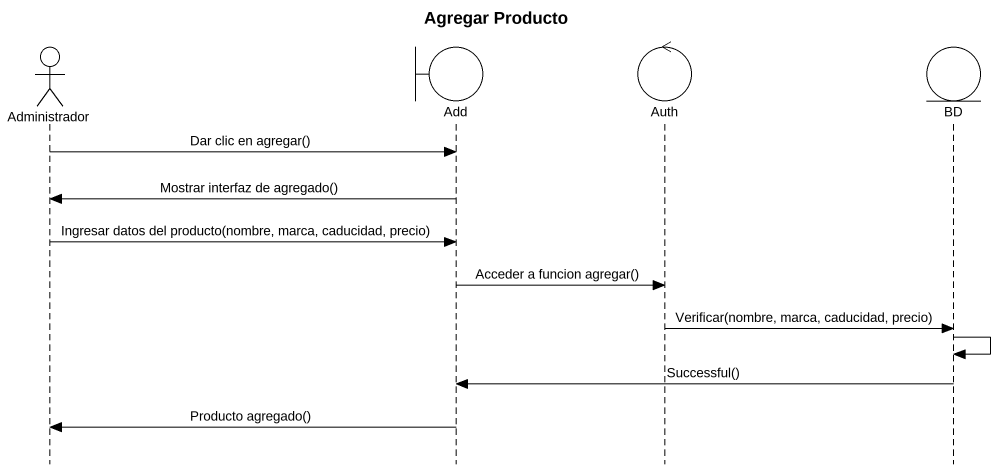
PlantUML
@startuml
title Agregar Producto
hide footbox
actor Administrador
boundary Add
control Auth
entity BD

Administrador -> Add : Dar clic en agregar()
Add -> Administrador : Mostrar interfaz de agregado()
Administrador -> Add : Ingresar datos del producto(nombre, marca, caducidad, precio)
Add -> Auth : Acceder a funcion agregar()
Auth -> BD : Verificar(nombre, marca, caducidad, precio)
BD -> BD
BD -> Add : Successful()
Add -> Administrador : Producto agregado()
@enduml
